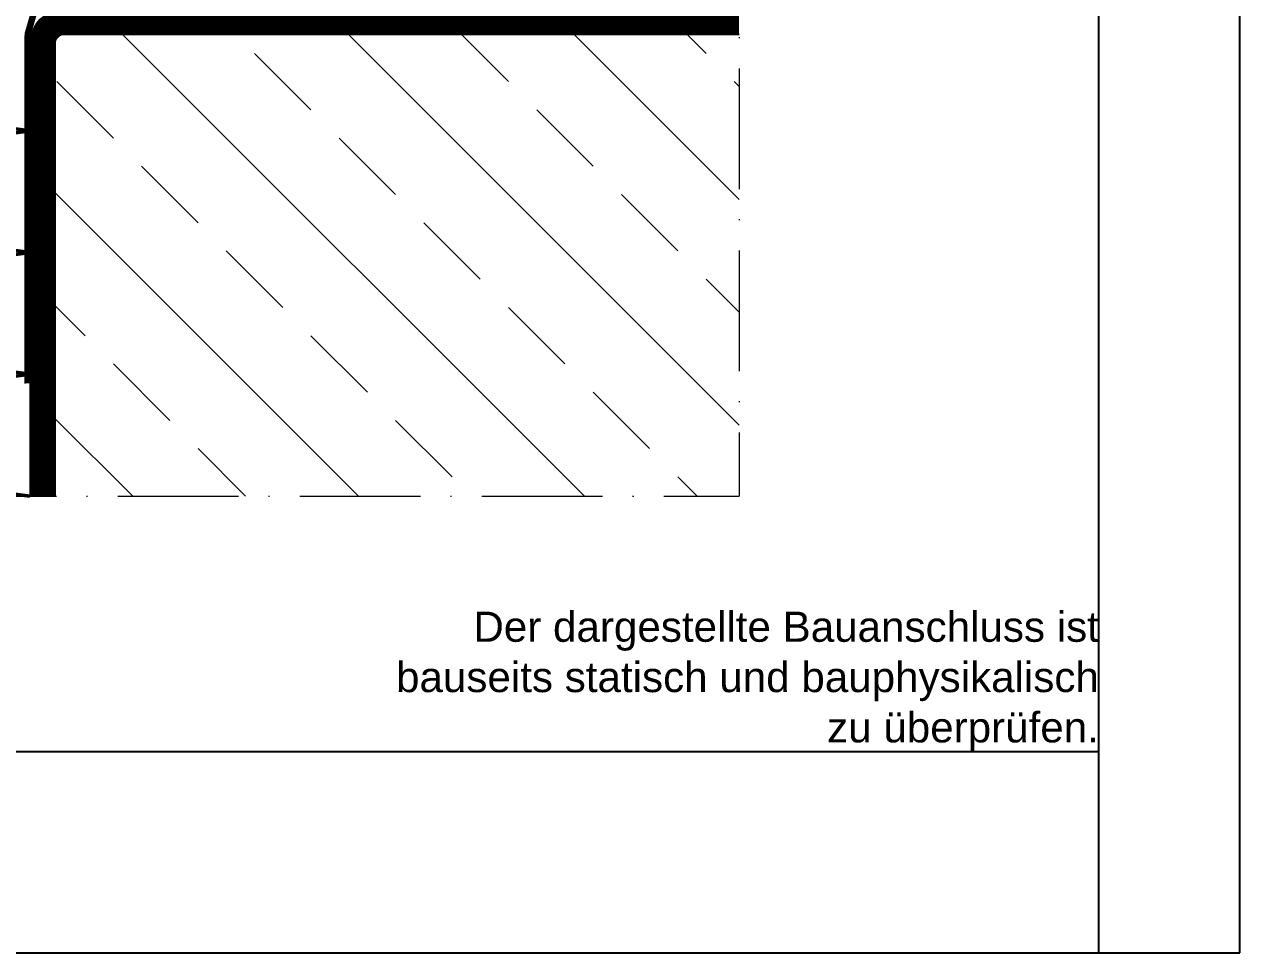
# Model space of a CAD drawing. Extents: x -1012 to 118, y -731 to -87.
# Drawn here: x -442.8 to -321.9, y -730.6 to -638.3 of the extents above; entities that cross this region are included whole.
import ezdxf

# ---------------------------------------------------------------- set-up
doc = ezdxf.new("R2010")
doc.units = 0
doc.linetypes.add('ACAD_ISO10W100', pattern=[18, 12, -3, 0, -3])
doc.linetypes.add('FOIL', pattern=[2, 0.8, -1.2])
for name, color, linetype, lineweight in [('AM_2', 5, 'Continuous', 50), ('Cent3', 70, 'ACAD_ISO10W100', 18), ('Cont2', 2, 'Continuous', 25), ('Cont3', 70, 'Continuous', 18), ('X_INS_BLOCK', 7, 'Continuous', 20)]:
    doc.layers.add(name, color=color, linetype=linetype, lineweight=lineweight)
doc.layers.add('BOUND_EXT', color=30, linetype='Continuous', plot=False)
doc.layers.add('BOUND_INT', color=30, linetype='Continuous', plot=False)
doc.layers.add('WBC-GER-ENG', color=7, linetype='Continuous')
doc.styles.get("Standard").update_dxf_attribs({"font": 'ISOCP.SHX'})

# ---------------------------------------------------------------- blocks, each defined once
blk = doc.blocks.new('$$_IN')
at = {"layer": 'BOUND_INT'}
for p, q in [((196, 0), (196, 297)), ((14, 20), (196, 20))]:
    blk.add_line(p, q, dxfattribs=at)
blk = doc.blocks.new('$$_EX')
at = {"layer": 'BOUND_EXT'}
for p, q in [((210, 0), (210, 297)), ((0, 0), (210, 0))]:
    blk.add_line(p, q, dxfattribs=at)
blk = doc.blocks.new('*U147')
at = {"layer": 'AM_2'}
for p, q in [((91.2, -0.03), (0, -12.1)), ((0, -12.1), (91.19, -24.23)), ((91.19, -24.23), (-0.01, -36.3)), ((-0.01, -36.3), (91.18, -48.43)), ((91.18, -48.43), (-0.02, -60.5)), ((-0.02, -60.5), (91.17, -72.63)), ((91.17, -72.63), (-0.03, -84.7)), ((-0.03, -84.7), (91.16, -96.83))]:
    blk.add_line(p, q, dxfattribs=at)

msp = doc.modelspace()

# ---------------------------------------------------------------- hatches: boundary and pattern name
at = {"layer": 'Cont3'}
h = msp.add_hatch(dxfattribs=at)
h.set_pattern_fill('ANSI33', color=256, scale=2.5, angle=90, style=0)
h.set_pattern_definition([(135, (-1287.053, -705.797), (-11.22532, -11.22532), []), (135, (-1287.053, -694.571), (-11.22532, -11.22532), [7.9375, -3.96875])])
h.paths.add_polyline_path([(-371.702, -685.266), (-371.702, -639.327), (-439.702, -639.327), (-439.702, -685.266)])

# ---------------------------------------------------------------- linework, layer by layer
at = {"layer": 'Cent3'}
for p, q in [((-371.702, -570.327), (-371.702, -685.266)), ((-371.702, -570.327), (-371.702, -678.979)), ((-487.784, -685.23), (-371.702, -685.266))]:
    msp.add_line(p, q, dxfattribs=at)
at = {"layer": 'Cont2'}
msp.add_lwpolyline([(-439.702, -685.266), (-439.702, -639.327), (-371.702, -639.327)], dxfattribs=at)
at = {"layer": 'Cont3'}
msp.add_line((-442.202, -685.266), (-442.202, -639.537), dxfattribs=at)
at = {"layer": 'Cont3', "linetype": 'FOIL', "flags": 128}
for points, const_width in [([(-439.952, -586.827), (-439.952, -630.437, -0.0696874), (-440, -630.78), (-442.404, -639.194, 0.0696874), (-442.452, -639.537), (-442.452, -674.047)], 0.5), ([(-440.952, -685.266), (-440.952, -640.327, -0.4142136), (-438.702, -638.077), (-371.702, -638.077)], 2.5)]:
    msp.add_lwpolyline(points, format="xyb", dxfattribs=dict(at, const_width=const_width))
at = {"layer": 'Cont3'}
for points in [[(-440.202, -586.827), (-440.202, -630.437, -0.0696874), (-440.24, -630.712), (-442.644, -639.125, 0.0696874), (-442.702, -639.537), (-442.702, -674.047)], [(-439.702, -586.827), (-439.702, -630.437, -0.0696874), (-439.76, -630.849), (-442.163, -639.262, 0.0696874), (-442.202, -639.537)], [(-442.202, -640.327, -0.4142136), (-438.702, -636.827)], [(-439.702, -685.266), (-439.702, -640.327, -0.4142136), (-438.702, -639.327), (-371.702, -639.327)]]:
    msp.add_lwpolyline(points, format="xyb", dxfattribs=at)

# ---------------------------------------------------------------- block references
at = {"layer": 'BOUND_INT'}
msp.add_blockref('$$_IN', (-531.93, -730.639), dxfattribs=at)
at = {"layer": 'Cont3'}
msp.add_blockref('$$_EX', (-531.93, -730.639), dxfattribs=at)
at = {"layer": 'X_INS_BLOCK', "xscale": 0.5, "yscale": 0.5, "zscale": 0.5}
msp.add_blockref('*U147', (-487.784, -636.827), dxfattribs=at)

# ---------------------------------------------------------------- texts
at = {"layer": 'WBC-GER-ENG', "color": 7, "lineweight": 50, "insert": (-335.93, -710.639), "char_height": 3, "attachment_point": 9}
msp.add_mtext_dynamic_manual_height_columns('{\\fSwis721 BT|b0|i0|c0|p34;\\C256;Der dargestellte Bauanschluss ist bauseits statisch und bauphysikalisch zu überprüfen.}', width=73.70453, gutter_width=75.106, heights=[27.402], dxfattribs=at)

doc.saveas('drawing.dxf')
